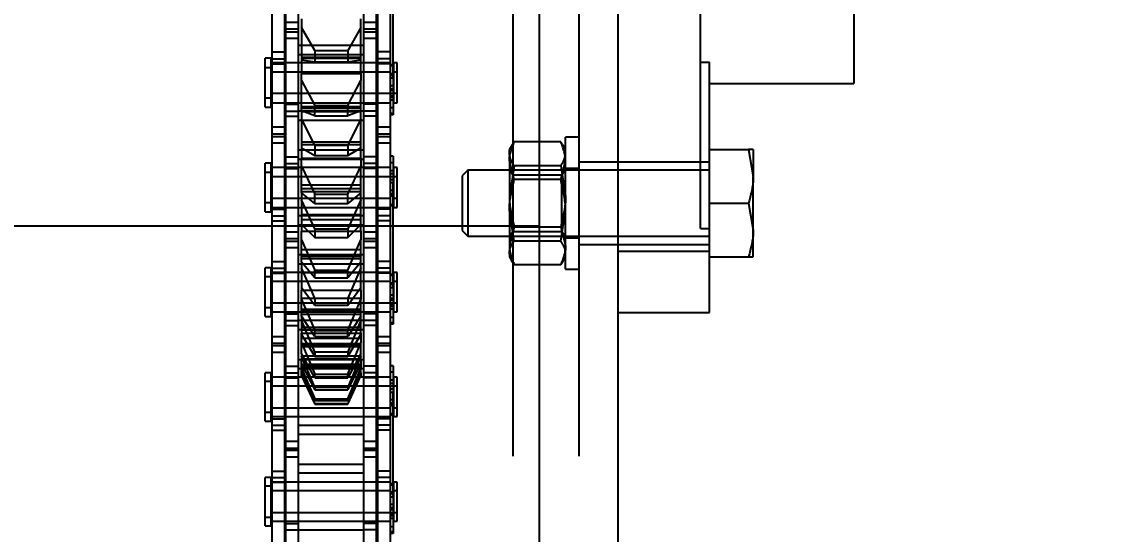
# Model space of a CAD drawing. Header units: metres. Extents: x 0 to 63075, y 0 to 44550.
# Drawn here: x 13986.2 to 14119.4, y 30182.2 to 30244.3 of the extents above; entities that cross this region are included whole.
import ezdxf

# ---------------------------------------------------------------- set-up
doc = ezdxf.new("R2010")
doc.units = ezdxf.units.M
doc.header["$LTSCALE"] = 75
doc.linetypes.add('HIDDEN2', pattern=[4.7625, 3.175, -1.5875])
for name, color, linetype in [('18_COTAS', 7, 'Continuous'), ('SDM', 7, 'Continuous'), ('SL1', 8, 'Continuous'), ('SL4', 4, 'Continuous'), ('ST1', 7, 'HIDDEN2')]:
    doc.layers.add(name, color=color, linetype=linetype)
doc.styles.add('ROMANS', font='ROMANS.SHX')
doc.dimstyles.new('75___1-75', dxfattribs={"dimscale": 75, "dimtxt": 2.5, "dimasz": 2, "dimexe": 1.5, "dimexo": 1, "dimgap": 0.5, "dimtad": 1, "dimdec": 0, "dimzin": 12, "dimtxsty": 'ROMANS', "dimcen": 0, "dimclrd": 256, "dimclre": 256, "dimclrt": 3, "dimazin": 3, "dimtfac": 1, "dimtdec": 0, "dimtmove": 0, "dimatfit": 0, "dimfxl": 1, "dimlwd": -1, "dimlwe": -1, "dimarcsym": 0})

# ---------------------------------------------------------------- blocks, each defined once
blk = doc.blocks.new('A$C1d93b9d1')
at = {"layer": 'SL1'}
for radius, start, end in [(1979, 150.48869, 76.2155), (1915.5, 151.39767, 77.94663), (1915.5, 151.39767, 77.48242), (1907.5, 151.51701, 77.89531), (1508, 159.38429, 0), (1508, 159.38429, 0), (1500, 179.96007, 0.03993)]:
    blk.add_arc((6031.73, 6950), radius, start, end, dxfattribs=at)
blk = doc.blocks.new('*D27')
at = {"layer": '18_COTAS', "transparency": 16777216}
for p, q in [((12131.24, 27878.33), (12131.24, 30705.37)), ((13913.74, 30509.57), (13913.74, 30705.37)), ((11981.24, 30592.87), (11122.31, 30592.87)), ((13913.74, 30592.87), (12131.24, 30592.87)), ((14063.74, 30592.87), (14213.74, 30592.87))]:
    blk.add_line(p, q, dxfattribs=at)
for points in [[(11981.24, 30617.87), (11981.24, 30567.87), (12131.24, 30592.87)], [(14063.74, 30617.87), (14063.74, 30567.87), (13913.74, 30592.87)]]:
    blk.add_solid(points, dxfattribs=at)
at = {"layer": 'Defpoints', "color": 0, "transparency": 16777216}
for p in [(13913.74, 30592.87), (13913.74, 30434.57), (12131.24, 27803.33)]:
    blk.add_point(p, dxfattribs=at)
at = {"layer": '18_COTAS', "color": 3, "transparency": 16777216, "insert": (11476.78, 30724.12), "char_height": 187.5, "attachment_point": 5, "style": 'ROMANS'}
blk.add_mtext('1782', dxfattribs=at)
blk = doc.blocks.new('A$C429c7d53')
at = {"layer": 'SL4'}
for p, q in [((337.76, 3289.74), (337.76, 2339.74)), ((328.24, 3129.5), (328.24, 3284.74)), ((366.36, 3216.74), (366.36, 3146.74)), ((347.75, 3129.17), (347.75, 3166.36)), ((347.75, 3149.34), (348.86, 3149.34)), ((348.86, 3129.17), (348.86, 3149.34)), ((348.86, 3146.74), (366.36, 3146.74)), ((348.86, 3138.74), (353.58, 3138.74)), ((353.58, 3138.74), (354.16, 3135.49)), ((354.16, 3138.74), (354.16, 3135.49)), ((354.16, 3128.99), (354.16, 3135.49)), ((348.86, 3132.24), (353.58, 3132.24)), ((353.58, 3132.24), (354.16, 3128.99)), ((263, 3129.5), (328.24, 3129.5)), ((328.24, 2339.74), (328.24, 3129.5)), ((347.75, 3129.17), (348.86, 3129.17)), ((348.86, 3126.42), (348.86, 3129.17)), ((354.16, 3125.74), (354.16, 3128.99)), ((337.76, 3126.42), (348.86, 3126.42)), ((348.86, 3118.99), (348.86, 3126.42)), ((348.86, 3125.74), (353.58, 3125.74)), ((337.76, 3118.99), (348.86, 3118.99))]:
    blk.add_line(p, q, dxfattribs=at)
for points, knots in [([(354.16, 3138.74), (354.16, 3138.74), (354.13, 3138.74), (353.82, 3138.74), (353.58, 3138.74)], [0, 0, 0, 0, 0.241851, 1, 1, 1, 1]), ([(354.16, 3135.49), (354.16, 3135.41), (354.16, 3134.31), (353.86, 3133.24), (353.58, 3132.24)], [0, 0, 0, 0, 0.070215, 1, 1, 1, 1]), ([(354.16, 3128.99), (354.16, 3128.91), (354.16, 3127.81), (353.86, 3126.74), (353.58, 3125.74)], [0, 0, 0, 0, 0.070215, 1, 1, 1, 1]), ([(353.58, 3125.74), (353.82, 3125.74), (354.13, 3125.74), (354.16, 3125.74), (354.16, 3125.74)], [0, 0, 0, 0, 0.758149, 1, 1, 1, 1])]:
    blk.add_open_spline(points, degree=3, knots=knots, dxfattribs=at)
at = {"layer": 'ST1'}
for p, q in [((325, 3339.74), (325, 2339.74)), ((333, 3339.74), (333, 2339.74)), ((297.51, 3154.19), (297.51, 3163.29)), ((299.03, 3154.19), (299.03, 3163.29)), ((306.96, 3154.19), (306.96, 3163.29)), ((308.48, 3154.19), (308.48, 3163.29)), ((310.49, 3147.41), (310.49, 3160.11)), ((295.84, 3150.59), (295.84, 3156.94)), ((297.36, 3150.59), (297.36, 3156.94)), ((308.64, 3150.59), (308.64, 3156.94)), ((310.16, 3150.59), (310.16, 3156.94)), ((297.51, 3153.33), (297.51, 3154.19)), ((297.51, 3154.19), (299.03, 3154.19)), ((299.03, 3153.33), (299.03, 3154.19)), ((299.4, 3154.6), (299.4, 3147.97)), ((306.6, 3147.97), (306.6, 3154.6)), ((306.96, 3153.33), (306.96, 3154.19)), ((306.96, 3154.19), (308.48, 3154.19)), ((308.48, 3153.33), (308.48, 3154.19)), ((297.51, 3144.24), (297.51, 3153.33)), ((299.03, 3153.33), (297.51, 3153.33)), ((297.51, 3153.03), (299.03, 3153.03)), ((299.03, 3144.24), (299.03, 3153.33)), ((301, 3150.75), (299.4, 3153.54)), ((306.6, 3153.54), (305, 3150.75)), ((306.96, 3144.24), (306.96, 3153.33)), ((308.48, 3153.33), (306.96, 3153.33)), ((306.96, 3153.03), (308.48, 3153.03)), ((308.48, 3144.24), (308.48, 3153.33)), ((299.03, 3152.19), (297.51, 3152.19)), ((306.96, 3151.37), (299.03, 3151.37)), ((308.48, 3152.19), (306.96, 3152.19)), ((295, 3145.02), (295, 3149.81)), ((295.66, 3149.81), (295, 3149.81)), ((295.66, 3149.81), (295.66, 3145.02)), ((295.84, 3150.59), (297.36, 3150.59)), ((295.84, 3141.49), (295.84, 3150.59)), ((297.36, 3141.49), (297.36, 3150.59)), ((306.96, 3150.23), (299.03, 3150.23)), ((306.6, 3149.91), (299.4, 3149.91)), ((299.4, 3149.84), (306.6, 3149.84)), ((301, 3150.75), (305, 3150.75)), ((301, 3150.75), (301, 3149.4)), ((305, 3150.75), (305, 3149.4)), ((310.16, 3150.59), (308.64, 3150.59)), ((308.64, 3141.49), (308.64, 3150.59)), ((310.16, 3141.49), (310.16, 3150.59)), ((295.66, 3148.67), (295, 3148.67)), ((310.16, 3149.26), (295.66, 3149.26)), ((295.84, 3149.73), (297.36, 3149.73)), ((297.36, 3149.26), (295.84, 3149.26)), ((295.84, 3149.15), (297.36, 3149.15)), ((299.03, 3149.26), (297.51, 3149.26)), ((306.96, 3149.26), (299.03, 3149.26)), ((299.4, 3149.63), (300.75, 3149.43)), ((300.75, 3149.39), (305.25, 3149.39)), ((301, 3149.4), (305, 3149.4)), ((305.25, 3149.43), (306.6, 3149.63)), ((308.48, 3149.26), (306.96, 3149.26)), ((310.16, 3149.73), (308.64, 3149.73)), ((310.16, 3149.26), (308.64, 3149.26)), ((310.16, 3149.15), (308.64, 3149.15)), ((310.49, 3149.03), (310.16, 3149.03)), ((310.53, 3148.89), (310.16, 3148.89)), ((310.53, 3149.26), (310.53, 3145.57)), ((311, 3149.26), (310.53, 3149.26)), ((311, 3145.57), (311, 3149.26)), ((310.16, 3148.11), (295.66, 3148.11)), ((297.36, 3148.11), (295.84, 3148.11)), ((299.03, 3148.11), (297.51, 3148.11)), ((306.96, 3148.11), (299.03, 3148.11)), ((299.4, 3147.97), (306.6, 3147.97)), ((299.4, 3147.13), (299.4, 3147.97)), ((299.4, 3147.13), (301, 3144.1)), ((299.4, 3143.44), (299.4, 3147.13)), ((305, 3144.1), (306.6, 3147.13)), ((306.6, 3147.97), (306.6, 3147.13)), ((306.6, 3143.44), (306.6, 3147.13)), ((308.48, 3148.11), (306.96, 3148.11)), ((310.16, 3148.11), (308.64, 3148.11)), ((310.49, 3147.94), (310.16, 3147.94)), ((310.49, 3147.83), (310.16, 3147.83)), ((310.53, 3147.74), (310.16, 3147.74)), ((310.49, 3147.41), (310.16, 3147.41)), ((310.49, 3147.41), (310.49, 3143.86)), ((311, 3148.11), (310.53, 3148.11)), ((310.49, 3146.48), (310.16, 3146.48)), ((310.49, 3146.06), (310.16, 3146.06)), ((310.16, 3145.94), (310.53, 3145.94)), ((295, 3143.87), (295, 3145.02)), ((295, 3145.02), (295.66, 3145.02)), ((295.66, 3145.57), (310.16, 3145.57)), ((295.66, 3145.02), (295.66, 3143.87)), ((295.66, 3144.42), (310.16, 3144.42)), ((295.84, 3145.57), (297.36, 3145.57)), ((295.84, 3144.42), (297.36, 3144.42)), ((297.51, 3145.57), (299.03, 3145.57)), ((297.51, 3144.42), (299.03, 3144.42)), ((299.03, 3145.57), (306.96, 3145.57)), ((299.03, 3144.42), (306.96, 3144.42)), ((306.96, 3145.57), (308.48, 3145.57)), ((306.96, 3144.42), (308.48, 3144.42)), ((308.64, 3145.57), (310.49, 3145.57)), ((308.64, 3144.42), (310.16, 3144.42)), ((310.49, 3145.25), (310.16, 3145.25)), ((310.49, 3145.08), (310.16, 3145.08)), ((310.16, 3144.79), (310.53, 3144.79)), ((310.53, 3145.57), (310.53, 3144.42)), ((310.53, 3145.57), (311, 3145.57)), ((310.53, 3144.42), (311, 3144.42)), ((311, 3144.42), (311, 3145.57)), ((295, 3143.87), (295.66, 3143.87)), ((295.66, 3143.87), (295.66, 3143.87)), ((297.51, 3144.24), (299.03, 3144.24)), ((297.51, 3137.89), (297.51, 3144.24)), ((297.51, 3143.39), (299.03, 3143.39)), ((299.03, 3137.89), (299.03, 3144.24)), ((299.03, 3143.45), (306.96, 3143.45)), ((306.6, 3143.92), (299.4, 3143.92)), ((299.4, 3143.76), (306.6, 3143.76)), ((301, 3142.82), (299.4, 3143.44)), ((299.4, 3143.44), (299.4, 3137.71)), ((299.4, 3143.37), (306.6, 3143.37)), ((301, 3142.82), (301, 3144.1)), ((301, 3144.1), (305, 3144.1)), ((305, 3142.82), (305, 3144.1)), ((306.6, 3143.44), (305, 3142.82)), ((306.6, 3137.71), (306.6, 3143.44)), ((308.48, 3144.24), (306.96, 3144.24)), ((306.96, 3137.89), (306.96, 3144.24)), ((308.48, 3143.39), (306.96, 3143.39)), ((308.48, 3137.89), (308.48, 3144.24)), ((310.16, 3143.86), (310.49, 3143.86)), ((310.49, 3143.13), (310.16, 3143.13)), ((310.49, 3143.86), (310.49, 3143.13)), ((310.49, 3143.13), (310.49, 3142.96)), ((297.51, 3142.81), (299.03, 3142.81)), ((299.03, 3142.31), (306.96, 3142.31)), ((301, 3139.27), (299.4, 3142.47)), ((301, 3142.82), (305, 3142.82)), ((306.6, 3142.47), (305, 3139.27)), ((308.48, 3142.81), (306.96, 3142.81)), ((310.49, 3142.96), (310.16, 3142.96)), ((295.84, 3140.63), (295.84, 3141.49)), ((295.84, 3141.49), (297.36, 3141.49)), ((295.84, 3131.54), (295.84, 3140.63)), ((297.36, 3140.63), (295.84, 3140.63)), ((297.36, 3140.63), (297.36, 3141.49)), ((297.36, 3131.54), (297.36, 3140.63)), ((308.64, 3140.63), (308.64, 3141.49)), ((308.64, 3141.49), (310.16, 3141.49)), ((308.64, 3131.54), (308.64, 3140.63)), ((310.16, 3140.63), (308.64, 3140.63)), ((310.16, 3140.63), (310.16, 3141.49)), ((310.16, 3131.54), (310.16, 3140.63)), ((295.84, 3140.35), (297.36, 3140.35)), ((297.36, 3139.51), (295.84, 3139.51)), ((306.6, 3139.63), (299.4, 3139.63)), ((299.4, 3139.37), (306.6, 3139.37)), ((301, 3139.27), (305, 3139.27)), ((301, 3139.27), (301, 3138.05)), ((305, 3139.27), (305, 3138.05)), ((308.64, 3140.35), (310.16, 3140.35)), ((310.16, 3139.51), (308.64, 3139.51)), ((324.91, 3139.27), (324.6, 3138.74)), ((330.82, 3139.68), (325.18, 3139.68)), ((331.4, 3138.74), (331.09, 3139.27)), ((331.4, 3124.24), (331.4, 3140.24)), ((333, 3140.24), (331.4, 3140.24)), ((297.51, 3137.89), (299.03, 3137.89)), ((297.51, 3128.79), (297.51, 3137.89)), ((299.03, 3128.79), (299.03, 3137.89)), ((306.96, 3138.67), (299.03, 3138.67)), ((299.4, 3138.96), (301, 3138.05)), ((301, 3138.05), (305, 3138.05)), ((305, 3138.05), (306.6, 3138.96)), ((308.48, 3137.89), (306.96, 3137.89)), ((306.96, 3128.79), (306.96, 3137.89)), ((308.48, 3128.79), (308.48, 3137.89)), ((310.49, 3137.95), (310.16, 3137.95)), ((310.49, 3137.95), (310.49, 3134.71)), ((324.6, 3138.24), (324.6, 3138.74)), ((324.6, 3138.24), (324.6, 3133.08)), ((295, 3132.32), (295, 3137.11)), ((295.66, 3137.11), (295, 3137.11)), ((295.66, 3137.11), (295.66, 3132.32)), ((310.16, 3136.56), (295.66, 3136.56)), ((297.36, 3136.56), (295.84, 3136.56)), ((297.51, 3137.05), (299.03, 3137.05)), ((299.03, 3136.56), (297.51, 3136.56)), ((297.51, 3136.47), (299.03, 3136.47)), ((306.96, 3137.55), (299.03, 3137.55)), ((306.96, 3136.56), (299.03, 3136.56)), ((299.4, 3137.71), (306.6, 3137.71)), ((299.4, 3136.74), (299.4, 3137.71)), ((299.4, 3136.74), (301, 3133.35)), ((299.4, 3133.51), (299.4, 3136.74)), ((305, 3133.35), (306.6, 3136.74)), ((306.6, 3137.71), (306.6, 3136.74)), ((306.6, 3133.51), (306.6, 3136.74)), ((308.48, 3137.05), (306.96, 3137.05)), ((308.48, 3136.56), (306.96, 3136.56)), ((308.48, 3136.47), (306.96, 3136.47)), ((310.16, 3136.56), (308.64, 3136.56)), ((310.49, 3137.14), (310.16, 3137.14)), ((310.53, 3136.56), (310.53, 3132.87)), ((311, 3136.56), (310.53, 3136.56)), ((311, 3132.87), (311, 3136.56)), ((325.18, 3135.11), (324.6, 3137.4)), ((325.18, 3136.8), (324.6, 3133.08)), ((330.82, 3136.8), (325.18, 3136.8)), ((330.82, 3135.11), (331.4, 3137.4)), ((330.82, 3136.8), (331.4, 3133.08)), ((333, 3136.44), (331.4, 3136.44)), ((337.76, 3137.24), (333, 3137.24)), ((348.86, 3137.24), (337.76, 3137.24)), ((295.66, 3135.99), (295, 3135.99)), ((310.16, 3135.44), (295.66, 3135.44)), ((297.36, 3135.44), (295.84, 3135.44)), ((299.03, 3135.44), (297.51, 3135.44)), ((306.96, 3135.44), (299.03, 3135.44)), ((308.48, 3135.44), (306.96, 3135.44)), ((310.49, 3135.44), (308.64, 3135.44)), ((310.53, 3136.19), (310.16, 3136.19)), ((310.49, 3135.82), (310.16, 3135.82)), ((311, 3135.44), (310.53, 3135.44)), ((319.56, 3136.24), (318.86, 3135.55)), ((318.86, 3135.55), (318.86, 3128.93)), ((319.56, 3136.24), (319.56, 3128.24)), ((348.86, 3136.24), (319.56, 3136.24)), ((325.02, 3135.64), (324.6, 3136.24)), ((325.02, 3135.64), (325.02, 3135.38)), ((330.96, 3135.64), (325.02, 3135.64)), ((325.02, 3135.38), (325.02, 3128.84)), ((330.82, 3135.11), (325.18, 3135.11)), ((331.38, 3136.24), (330.96, 3135.64)), ((330.96, 3128.84), (330.96, 3135.64)), ((331.38, 3135.93), (331.38, 3136.24)), ((331.4, 3136.24), (331.38, 3136.24)), ((331.38, 3128.24), (331.38, 3135.93)), ((306.6, 3134.45), (299.4, 3134.45)), ((299.4, 3134.02), (306.6, 3134.02)), ((310.53, 3135.07), (310.16, 3135.07)), ((310.49, 3134.71), (310.16, 3134.71)), ((310.49, 3133.8), (310.16, 3133.8)), ((310.49, 3122.01), (310.49, 3134.71)), ((295.66, 3132.87), (310.16, 3132.87)), ((295.84, 3132.87), (297.36, 3132.87)), ((297.51, 3132.87), (299.03, 3132.87)), ((299.03, 3132.87), (306.96, 3132.87)), ((299.4, 3133.68), (306.6, 3133.68)), ((301, 3132.22), (299.4, 3133.51)), ((299.4, 3133.51), (299.4, 3128.86)), ((301, 3129.15), (299.4, 3132.67)), ((301, 3132.22), (301, 3133.35)), ((301, 3133.35), (305, 3133.35)), ((306.6, 3133.51), (305, 3132.22)), ((305, 3132.22), (305, 3133.35)), ((306.6, 3132.67), (305, 3129.15)), ((306.6, 3128.86), (306.6, 3133.51)), ((306.96, 3132.87), (308.48, 3132.87)), ((308.64, 3132.87), (310.16, 3132.87)), ((310.49, 3133.38), (310.16, 3133.38)), ((310.16, 3133.24), (310.53, 3133.24)), ((310.49, 3133.1), (310.16, 3133.1)), ((310.53, 3132.87), (310.53, 3131.75)), ((310.53, 3132.87), (311, 3132.87)), ((311, 3131.75), (311, 3132.87)), ((324.6, 3133.08), (324.6, 3127.08)), ((295, 3131.19), (295, 3132.32)), ((295, 3132.32), (295.66, 3132.32)), ((295, 3131.19), (295.66, 3131.19)), ((295.66, 3132.32), (295.66, 3131.2)), ((295.66, 3131.75), (310.16, 3131.75)), ((295.66, 3131.2), (295.66, 3131.19)), ((295.84, 3131.75), (297.36, 3131.75)), ((295.84, 3131.54), (297.36, 3131.54)), ((295.84, 3125.19), (295.84, 3131.54)), ((297.36, 3125.19), (297.36, 3131.54)), ((297.51, 3131.75), (299.03, 3131.75)), ((299.03, 3131.75), (306.96, 3131.75)), ((301, 3132.22), (305, 3132.22)), ((306.96, 3131.75), (308.48, 3131.75)), ((308.64, 3131.75), (310.16, 3131.75)), ((310.16, 3131.54), (308.64, 3131.54)), ((308.64, 3125.19), (308.64, 3131.54)), ((310.16, 3132.11), (310.53, 3132.11)), ((310.49, 3132.03), (310.16, 3132.03)), ((310.49, 3131.92), (310.16, 3131.92)), ((310.16, 3125.19), (310.16, 3131.54)), ((310.53, 3131.75), (311, 3131.75)), ((325.18, 3127.67), (324.6, 3131.39)), ((330.82, 3127.67), (331.4, 3131.39)), ((295.84, 3130.71), (297.36, 3130.71)), ((295.84, 3130.13), (297.36, 3130.13)), ((299.03, 3130.75), (306.96, 3130.75)), ((306.6, 3130.83), (299.4, 3130.83)), ((299.4, 3130.26), (306.6, 3130.26)), ((310.16, 3130.71), (308.64, 3130.71)), ((310.16, 3130.13), (308.64, 3130.13)), ((297.51, 3127.94), (297.51, 3128.79)), ((297.51, 3128.79), (299.03, 3128.79)), ((299.03, 3127.94), (299.03, 3128.79)), ((299.03, 3129.63), (306.96, 3129.63)), ((299.4, 3129.67), (301, 3128.11)), ((299.4, 3128.86), (306.6, 3128.86)), ((299.4, 3127.8), (299.4, 3128.86)), ((301, 3129.15), (305, 3129.15)), ((301, 3129.15), (301, 3128.11)), ((305, 3128.11), (306.6, 3129.67)), ((305, 3129.15), (305, 3128.11)), ((306.6, 3128.86), (306.6, 3127.8)), ((306.96, 3127.94), (306.96, 3128.79)), ((306.96, 3128.79), (308.48, 3128.79)), ((308.48, 3127.94), (308.48, 3128.79)), ((318.86, 3128.93), (319.56, 3128.24)), ((325.18, 3129.36), (324.6, 3127.08)), ((324.6, 3128.24), (325.02, 3128.84)), ((325.02, 3128.84), (330.96, 3128.84)), ((330.82, 3129.36), (325.18, 3129.36)), ((328.24, 2339.74), (328.24, 3129.5)), ((330.82, 3129.36), (331.4, 3127.08)), ((330.96, 3128.84), (331.38, 3128.24)), ((297.51, 3118.84), (297.51, 3127.94)), ((299.03, 3127.94), (297.51, 3127.94)), ((297.51, 3127.67), (299.03, 3127.67)), ((299.03, 3118.84), (299.03, 3127.94)), ((299.4, 3127.8), (301, 3124.15)), ((299.4, 3125.12), (299.4, 3127.8)), ((301, 3128.11), (305, 3128.11)), ((305, 3124.15), (306.6, 3127.8)), ((306.6, 3125.12), (306.6, 3127.8)), ((306.96, 3118.84), (306.96, 3127.94)), ((308.48, 3127.94), (306.96, 3127.94)), ((306.96, 3127.67), (308.48, 3127.67)), ((308.48, 3118.84), (308.48, 3127.94)), ((319.56, 3128.24), (348.86, 3128.24)), ((330.82, 3127.67), (325.18, 3127.67)), ((331.38, 3128.24), (331.4, 3128.24)), ((331.4, 3128.04), (333, 3128.04)), ((333, 3127.24), (337.76, 3127.24)), ((337.76, 3127.24), (348.86, 3127.24)), ((299.03, 3126.83), (297.51, 3126.83)), ((306.96, 3125.98), (299.03, 3125.98)), ((306.6, 3126.62), (299.4, 3126.62)), ((299.4, 3125.82), (306.6, 3125.82)), ((308.48, 3126.83), (306.96, 3126.83)), ((324.6, 3127.08), (324.6, 3125.74)), ((337.76, 3126.42), (348.86, 3126.42)), ((295.84, 3125.19), (297.36, 3125.19)), ((295.84, 3116.09), (295.84, 3125.19)), ((297.36, 3116.09), (297.36, 3125.19)), ((306.96, 3124.87), (299.03, 3124.87)), ((299.4, 3125.54), (306.6, 3125.54)), ((301, 3123.22), (299.4, 3125.12)), ((299.4, 3125.12), (299.4, 3121.72)), ((301, 3120.73), (299.4, 3124.44)), ((306.6, 3125.12), (305, 3123.22)), ((306.6, 3124.44), (305, 3120.73)), ((306.6, 3121.72), (306.6, 3125.12)), ((310.16, 3125.19), (308.64, 3125.19)), ((308.64, 3116.09), (308.64, 3125.19)), ((310.16, 3116.09), (310.16, 3125.19)), ((324.6, 3125.74), (324.91, 3125.2)), ((330.82, 3124.8), (325.18, 3124.8)), ((331.09, 3125.2), (331.4, 3125.74)), ((295, 3119.62), (295, 3124.41)), ((295.66, 3124.41), (295, 3124.41)), ((295.66, 3123.31), (295, 3123.31)), ((295.66, 3124.41), (295.66, 3119.62)), ((310.16, 3123.86), (295.66, 3123.86)), ((295.84, 3124.37), (297.36, 3124.37)), ((297.36, 3123.86), (295.84, 3123.86)), ((295.84, 3123.79), (297.36, 3123.79)), ((299.03, 3123.86), (297.51, 3123.86)), ((306.96, 3123.86), (299.03, 3123.86)), ((306.6, 3123.8), (299.4, 3123.8)), ((301, 3123.22), (301, 3124.15)), ((301, 3124.15), (305, 3124.15)), ((301, 3123.22), (305, 3123.22)), ((305, 3123.22), (305, 3124.15)), ((308.48, 3123.86), (306.96, 3123.86)), ((310.16, 3124.37), (308.64, 3124.37)), ((310.16, 3123.86), (308.64, 3123.86)), ((310.16, 3123.79), (308.64, 3123.79)), ((310.49, 3123.63), (310.16, 3123.63)), ((310.53, 3123.49), (310.16, 3123.49)), ((310.53, 3123.86), (310.53, 3120.17)), ((311, 3123.86), (310.53, 3123.86)), ((311, 3120.17), (311, 3123.86)), ((331.4, 3124.24), (333, 3124.24)), ((310.16, 3122.76), (295.66, 3122.76)), ((297.36, 3122.76), (295.84, 3122.76)), ((299.03, 3122.76), (297.51, 3122.76)), ((306.96, 3122.76), (299.03, 3122.76)), ((299.4, 3122.81), (306.6, 3122.81)), ((299.4, 3122.04), (301, 3119.89)), ((305, 3119.89), (306.6, 3122.04)), ((308.48, 3122.76), (306.96, 3122.76)), ((310.16, 3122.76), (308.64, 3122.76)), ((310.49, 3122.58), (310.16, 3122.58)), ((310.49, 3122.48), (310.16, 3122.48)), ((310.53, 3122.39), (310.16, 3122.39)), ((310.49, 3122.01), (310.16, 3122.01)), ((310.49, 3122.01), (310.49, 3118.46)), ((311, 3122.76), (310.53, 3122.76)), ((299.4, 3121.72), (306.6, 3121.72)), ((299.4, 3120.59), (299.4, 3121.72)), ((306.6, 3120.69), (299.4, 3120.69)), ((299.4, 3120.59), (301, 3116.81)), ((299.4, 3118.56), (299.4, 3120.59)), ((301, 3120.73), (305, 3120.73)), ((301, 3120.73), (301, 3119.89)), ((305, 3120.73), (305, 3119.89)), ((305, 3116.81), (306.6, 3120.59)), ((306.6, 3121.72), (306.6, 3120.59)), ((306.6, 3118.56), (306.6, 3120.59)), ((310.49, 3121.12), (310.16, 3121.12)), ((310.49, 3120.7), (310.16, 3120.7)), ((310.16, 3120.54), (310.53, 3120.54)), ((295, 3118.51), (295, 3119.62)), ((295, 3119.62), (295.66, 3119.62)), ((295.66, 3120.17), (310.16, 3120.17)), ((295.66, 3119.62), (295.66, 3118.52)), ((295.84, 3120.17), (297.36, 3120.17)), ((297.51, 3120.17), (299.03, 3120.17)), ((299.03, 3120.17), (306.96, 3120.17)), ((299.4, 3119.41), (306.6, 3119.41)), ((299.4, 3119.21), (306.6, 3119.21)), ((301, 3119.89), (305, 3119.89)), ((306.96, 3120.17), (308.48, 3120.17)), ((308.64, 3120.17), (310.49, 3120.17)), ((310.49, 3119.89), (310.16, 3119.89)), ((310.49, 3119.72), (310.16, 3119.72)), ((310.16, 3119.44), (310.53, 3119.44)), ((310.53, 3120.17), (310.53, 3119.07)), ((310.53, 3120.17), (311, 3120.17)), ((311, 3119.07), (311, 3120.17)), ((295, 3118.51), (295.66, 3118.51)), ((295.66, 3119.07), (310.16, 3119.07)), ((295.66, 3118.52), (295.66, 3118.51)), ((295.84, 3119.07), (297.36, 3119.07)), ((297.51, 3119.07), (299.03, 3119.07)), ((297.51, 3118.84), (299.03, 3118.84)), ((297.51, 3112.49), (297.51, 3118.84)), ((297.51, 3118.03), (299.03, 3118.03)), ((299.03, 3112.49), (299.03, 3118.84)), ((299.03, 3119.07), (306.96, 3119.07)), ((299.03, 3118.06), (306.96, 3118.06)), ((306.6, 3118.76), (299.4, 3118.76)), ((301, 3116.11), (299.4, 3118.56)), ((299.4, 3118.56), (299.4, 3116.5)), ((301, 3114.26), (299.4, 3118.06)), ((306.6, 3118.56), (305, 3116.11)), ((306.6, 3118.06), (305, 3114.26)), ((306.6, 3116.5), (306.6, 3118.56)), ((306.96, 3119.07), (308.48, 3119.07)), ((308.48, 3118.84), (306.96, 3118.84)), ((306.96, 3112.49), (306.96, 3118.84)), ((308.48, 3118.03), (306.96, 3118.03)), ((308.48, 3112.49), (308.48, 3118.84)), ((308.64, 3119.07), (310.16, 3119.07)), ((310.16, 3118.46), (310.49, 3118.46)), ((310.49, 3118.46), (310.49, 3117.77)), ((310.53, 3119.07), (311, 3119.07)), ((297.51, 3117.45), (299.03, 3117.45)), ((299.03, 3116.95), (306.96, 3116.95)), ((299.4, 3117.25), (306.6, 3117.25)), ((306.6, 3116.85), (299.4, 3116.85)), ((299.4, 3116.5), (306.6, 3116.5)), ((299.4, 3115.34), (299.4, 3116.5)), ((301, 3116.11), (301, 3116.81)), ((301, 3116.81), (305, 3116.81)), ((305, 3116.11), (305, 3116.81)), ((306.6, 3116.5), (306.6, 3115.34)), ((308.48, 3117.45), (306.96, 3117.45)), ((310.49, 3117.77), (310.16, 3117.77)), ((310.49, 3117.6), (310.16, 3117.6)), ((310.49, 3117.77), (310.49, 3117.6)), ((295.84, 3115.24), (295.84, 3116.09)), ((295.84, 3116.09), (297.36, 3116.09)), ((295.84, 3106.14), (295.84, 3115.24)), ((297.36, 3115.24), (295.84, 3115.24)), ((297.36, 3115.24), (297.36, 3116.09)), ((297.36, 3106.14), (297.36, 3115.24)), ((299.4, 3116.34), (301, 3113.66)), ((306.6, 3115.87), (299.4, 3115.87)), ((299.4, 3115.34), (301, 3111.55)), ((299.4, 3114.03), (299.4, 3115.34)), ((306.6, 3115.23), (299.4, 3115.23)), ((301, 3116.11), (305, 3116.11)), ((305, 3113.66), (306.6, 3116.34)), ((305, 3111.55), (306.6, 3115.34)), ((306.6, 3114.03), (306.6, 3115.34)), ((308.64, 3115.24), (308.64, 3116.09)), ((308.64, 3116.09), (310.16, 3116.09)), ((308.64, 3106.14), (308.64, 3115.24)), ((310.16, 3115.24), (308.64, 3115.24)), ((310.16, 3115.24), (310.16, 3116.09)), ((310.16, 3106.14), (310.16, 3115.24)), ((295.84, 3114.99), (297.36, 3114.99)), ((297.36, 3114.15), (295.84, 3114.15)), ((299.4, 3115.01), (306.6, 3115.01)), ((299.4, 3114.88), (306.6, 3114.88)), ((301, 3111.1), (299.4, 3114.03)), ((299.4, 3114.03), (299.4, 3113.38)), ((301, 3114.26), (301, 3113.66)), ((301, 3114.26), (305, 3114.26)), ((305, 3114.26), (305, 3113.66)), ((306.6, 3114.03), (305, 3111.1)), ((306.6, 3113.38), (306.6, 3114.03)), ((308.64, 3114.99), (310.16, 3114.99)), ((310.16, 3114.15), (308.64, 3114.15)), ((297.51, 3112.49), (299.03, 3112.49)), ((297.51, 3103.4), (297.51, 3112.49)), ((299.03, 3103.4), (299.03, 3112.49)), ((306.96, 3113.28), (299.03, 3113.28)), ((299.4, 3113.76), (306.6, 3113.76)), ((301, 3109.96), (299.4, 3113.72)), ((299.4, 3113.38), (306.6, 3113.38)), ((299.4, 3112.23), (299.4, 3113.38)), ((299.4, 3112.75), (306.6, 3112.75)), ((299.4, 3112.74), (301, 3109.62)), ((299.4, 3112.71), (306.6, 3112.71)), ((301, 3113.66), (305, 3113.66)), ((306.6, 3113.72), (305, 3109.96)), ((305, 3109.62), (306.6, 3112.74)), ((306.6, 3113.38), (306.6, 3112.23)), ((308.48, 3112.49), (306.96, 3112.49)), ((306.96, 3103.4), (306.96, 3112.49)), ((308.48, 3103.4), (308.48, 3112.49)), ((310.49, 3112.55), (310.16, 3112.55)), ((310.49, 3112.55), (310.49, 3109.32)), ((295, 3106.92), (295, 3111.71)), ((295.66, 3111.71), (295, 3111.71)), ((295.66, 3111.71), (295.66, 3106.92)), ((310.16, 3111.16), (295.66, 3111.16)), ((297.36, 3111.16), (295.84, 3111.16)), ((297.51, 3111.7), (299.03, 3111.7)), ((299.03, 3111.16), (297.51, 3111.16)), ((306.96, 3112.19), (299.03, 3112.19)), ((306.96, 3111.16), (299.03, 3111.16)), ((299.4, 3112.46), (306.6, 3112.46)), ((299.4, 3112.23), (301, 3108.55)), ((299.4, 3111.68), (299.4, 3112.23)), ((301, 3108.36), (299.4, 3111.68)), ((299.4, 3111.35), (299.4, 3111.68)), ((301, 3107.97), (299.4, 3111.57)), ((299.4, 3111.35), (301, 3107.9)), ((301, 3111.55), (305, 3111.55)), ((301, 3111.1), (301, 3111.55)), ((305, 3108.55), (306.6, 3112.23)), ((306.6, 3111.68), (305, 3108.36)), ((306.6, 3111.57), (305, 3107.97)), ((305, 3111.1), (305, 3111.55)), ((305, 3107.9), (306.6, 3111.35)), ((306.6, 3111.68), (306.6, 3112.23)), ((306.6, 3111.68), (306.6, 3111.35)), ((308.48, 3111.7), (306.96, 3111.7)), ((308.48, 3111.16), (306.96, 3111.16)), ((310.16, 3111.16), (308.64, 3111.16)), ((310.49, 3111.79), (310.16, 3111.79)), ((310.53, 3111.16), (310.53, 3107.47)), ((311, 3111.16), (310.53, 3111.16)), ((311, 3107.47), (311, 3111.16)), ((295.66, 3110.63), (295, 3110.63)), ((310.16, 3110.08), (295.66, 3110.08)), ((297.36, 3110.08), (295.84, 3110.08)), ((297.51, 3111.11), (299.03, 3111.11)), ((299.03, 3110.08), (297.51, 3110.08)), ((306.96, 3110.08), (299.03, 3110.08)), ((301, 3111.1), (305, 3111.1)), ((301, 3109.96), (301, 3109.62)), ((301, 3109.96), (305, 3109.96)), ((305, 3109.96), (305, 3109.62)), ((308.48, 3111.11), (306.96, 3111.11)), ((308.48, 3110.08), (306.96, 3110.08)), ((310.49, 3110.08), (308.64, 3110.08)), ((310.53, 3110.79), (310.16, 3110.79)), ((310.49, 3110.42), (310.16, 3110.42)), ((311, 3110.08), (310.53, 3110.08)), ((301, 3109.62), (305, 3109.62)), ((301, 3108.55), (305, 3108.55)), ((301, 3108.36), (301, 3108.55)), ((305, 3108.36), (305, 3108.55)), ((310.53, 3109.71), (310.16, 3109.71)), ((310.49, 3109.32), (310.16, 3109.32)), ((310.49, 3096.62), (310.49, 3109.32)), ((295.66, 3107.47), (310.16, 3107.47)), ((295.84, 3107.47), (297.36, 3107.47)), ((297.51, 3107.47), (299.03, 3107.47)), ((299.03, 3107.47), (306.96, 3107.47)), ((301, 3108.36), (305, 3108.36)), ((301, 3107.97), (301, 3107.9)), ((301, 3107.97), (305, 3107.97)), ((301, 3107.9), (305, 3107.9)), ((305, 3107.97), (305, 3107.9)), ((306.96, 3107.47), (308.48, 3107.47)), ((308.64, 3107.47), (310.16, 3107.47)), ((310.49, 3108.44), (310.16, 3108.44)), ((310.49, 3108.03), (310.16, 3108.03)), ((310.16, 3107.84), (310.53, 3107.84)), ((310.49, 3107.7), (310.16, 3107.7)), ((310.53, 3107.47), (310.53, 3106.39)), ((310.53, 3107.47), (311, 3107.47)), ((311, 3106.39), (311, 3107.47)), ((295, 3105.84), (295, 3106.92)), ((295, 3106.92), (295.66, 3106.92)), ((295, 3105.84), (295.66, 3105.84)), ((295.66, 3106.92), (295.66, 3105.84)), ((295.66, 3106.39), (310.16, 3106.39)), ((295.66, 3105.84), (295.66, 3105.84)), ((295.84, 3106.39), (297.36, 3106.39)), ((295.84, 3106.14), (297.36, 3106.14)), ((295.84, 3099.79), (295.84, 3106.14)), ((297.36, 3099.79), (297.36, 3106.14)), ((297.51, 3106.39), (299.03, 3106.39)), ((299.03, 3106.39), (306.96, 3106.39)), ((306.96, 3106.39), (308.48, 3106.39)), ((308.64, 3106.39), (310.16, 3106.39)), ((310.16, 3106.14), (308.64, 3106.14)), ((308.64, 3099.79), (308.64, 3106.14)), ((310.16, 3106.76), (310.53, 3106.76)), ((310.49, 3106.67), (310.16, 3106.67)), ((310.49, 3106.57), (310.16, 3106.57)), ((310.16, 3099.79), (310.16, 3106.14)), ((310.53, 3106.39), (311, 3106.39)), ((295.84, 3105.36), (297.36, 3105.36)), ((295.84, 3104.77), (297.36, 3104.77)), ((299.03, 3105.36), (306.96, 3105.36)), ((310.16, 3105.36), (308.64, 3105.36)), ((310.16, 3104.77), (308.64, 3104.77)), ((297.51, 3102.54), (297.51, 3103.4)), ((297.51, 3103.4), (299.03, 3103.4)), ((299.03, 3102.54), (299.03, 3103.4)), ((299.03, 3104.27), (306.96, 3104.27)), ((306.96, 3102.54), (306.96, 3103.4)), ((306.96, 3103.4), (308.48, 3103.4)), ((308.48, 3102.54), (308.48, 3103.4)), ((297.51, 3093.44), (297.51, 3102.54)), ((299.03, 3102.54), (297.51, 3102.54)), ((297.51, 3102.31), (299.03, 3102.31)), ((299.03, 3093.44), (299.03, 3102.54)), ((306.96, 3093.44), (306.96, 3102.54)), ((308.48, 3102.54), (306.96, 3102.54)), ((306.96, 3102.31), (308.48, 3102.31)), ((308.48, 3093.44), (308.48, 3102.54)), ((299.03, 3101.48), (297.51, 3101.48)), ((306.96, 3100.58), (299.03, 3100.58)), ((308.48, 3101.48), (306.96, 3101.48)), ((295.84, 3099.79), (297.36, 3099.79)), ((295.84, 3090.7), (295.84, 3099.79)), ((297.36, 3090.7), (297.36, 3099.79)), ((306.96, 3099.52), (299.03, 3099.52)), ((310.16, 3099.79), (308.64, 3099.79)), ((308.64, 3090.7), (308.64, 3099.79)), ((310.16, 3090.7), (310.16, 3099.79)), ((295, 3094.22), (295, 3099.01)), ((295.66, 3099.01), (295, 3099.01)), ((295.66, 3097.95), (295, 3097.95)), ((295.66, 3099.01), (295.66, 3094.22)), ((310.16, 3098.46), (295.66, 3098.46)), ((295.84, 3099.02), (297.36, 3099.02)), ((297.36, 3098.46), (295.84, 3098.46)), ((295.84, 3098.43), (297.36, 3098.43)), ((299.03, 3098.46), (297.51, 3098.46)), ((306.96, 3098.46), (299.03, 3098.46)), ((308.48, 3098.46), (306.96, 3098.46)), ((310.16, 3099.02), (308.64, 3099.02)), ((310.16, 3098.46), (308.64, 3098.46)), ((310.16, 3098.43), (308.64, 3098.43)), ((310.49, 3098.23), (310.16, 3098.23)), ((310.53, 3098.09), (310.16, 3098.09)), ((310.53, 3098.46), (310.53, 3094.77)), ((311, 3098.46), (310.53, 3098.46)), ((311, 3094.77), (311, 3098.46)), ((310.16, 3097.4), (295.66, 3097.4)), ((297.36, 3097.4), (295.84, 3097.4)), ((299.03, 3097.4), (297.51, 3097.4)), ((306.96, 3097.4), (299.03, 3097.4)), ((308.48, 3097.4), (306.96, 3097.4)), ((310.16, 3097.4), (308.64, 3097.4)), ((310.49, 3097.22), (310.16, 3097.22)), ((310.49, 3097.12), (310.16, 3097.12)), ((310.53, 3097.03), (310.16, 3097.03)), ((310.49, 3096.62), (310.16, 3096.62)), ((310.49, 3096.62), (310.49, 3093.06)), ((311, 3097.4), (310.53, 3097.4)), ((310.49, 3095.76), (310.16, 3095.76)), ((310.49, 3095.35), (310.16, 3095.35)), ((295, 3093.16), (295, 3094.22)), ((295, 3094.22), (295.66, 3094.22)), ((295.66, 3094.77), (310.16, 3094.77)), ((295.66, 3094.22), (295.66, 3093.16)), ((295.84, 3094.77), (297.36, 3094.77)), ((297.51, 3094.77), (299.03, 3094.77)), ((299.03, 3094.77), (306.96, 3094.77)), ((306.96, 3094.77), (308.48, 3094.77)), ((308.64, 3094.77), (310.49, 3094.77)), ((310.16, 3095.14), (310.53, 3095.14)), ((310.49, 3094.54), (310.16, 3094.54)), ((310.49, 3094.36), (310.16, 3094.36)), ((310.16, 3094.08), (310.53, 3094.08)), ((310.53, 3094.77), (310.53, 3093.71)), ((310.53, 3094.77), (311, 3094.77)), ((311, 3093.71), (311, 3094.77)), ((295, 3093.16), (295.66, 3093.16)), ((295.66, 3093.71), (310.16, 3093.71)), ((295.66, 3093.16), (295.66, 3093.16)), ((295.84, 3093.71), (297.36, 3093.71)), ((297.51, 3093.71), (299.03, 3093.71)), ((297.51, 3093.44), (299.03, 3093.44)), ((297.51, 3087.09), (297.51, 3093.44)), ((297.51, 3092.68), (299.03, 3092.68)), ((299.03, 3087.09), (299.03, 3093.44)), ((299.03, 3093.71), (306.96, 3093.71)), ((299.03, 3092.66), (306.96, 3092.66)), ((306.96, 3093.71), (308.48, 3093.71)), ((308.48, 3093.44), (306.96, 3093.44)), ((306.96, 3087.09), (306.96, 3093.44)), ((308.48, 3092.68), (306.96, 3092.68)), ((308.48, 3087.09), (308.48, 3093.44)), ((308.64, 3093.71), (310.16, 3093.71)), ((310.16, 3093.06), (310.49, 3093.06)), ((310.49, 3093.06), (310.49, 3092.42)), ((310.53, 3093.71), (311, 3093.71)), ((310.49, 3092.42), (310.16, 3092.42)), ((310.49, 3092.24), (310.16, 3092.24)), ((310.49, 3092.42), (310.49, 3092.24))]:
    blk.add_line(p, q, dxfattribs=at)
for points, knots in [([(324.6, 3138.24), (324.61, 3138.37), (324.64, 3138.86), (324.96, 3139.33), (325.18, 3139.68)], [0, 0, 0, 0, 0.268634, 1, 1, 1, 1]), ([(324.6, 3137.4), (324.6, 3137.45), (324.61, 3138.22), (324.91, 3138.98), (325.18, 3139.68)], [0, 0, 0, 0, 0.070215, 1, 1, 1, 1]), ([(331.4, 3138.24), (331.39, 3138.37), (331.36, 3138.86), (331.05, 3139.33), (330.82, 3139.68)], [0, 0, 0, 0, 0.268634, 1, 1, 1, 1]), ([(331.4, 3137.4), (331.4, 3137.45), (331.39, 3138.22), (331.1, 3138.98), (330.82, 3139.68)], [0, 0, 0, 0, 0.070215, 1, 1, 1, 1]), ([(325.18, 3136.8), (325.1, 3136.92), (324.76, 3137.39), (324.67, 3137.88), (324.6, 3138.24)], [0, 0, 0, 0, 0.257551, 1, 1, 1, 1]), ([(330.82, 3136.8), (330.91, 3136.92), (331.25, 3137.39), (331.34, 3137.88), (331.4, 3138.24)], [0, 0, 0, 0, 0.2575513, 1, 1, 1, 1]), ([(324.6, 3131.39), (324.6, 3131.48), (324.61, 3132.74), (324.91, 3133.97), (325.18, 3135.11)], [0, 0, 0, 0, 0.0702148, 1, 1, 1, 1]), ([(331.4, 3131.39), (331.4, 3131.48), (331.39, 3132.74), (331.1, 3133.97), (330.82, 3135.11)], [0, 0, 0, 0, 0.0702148, 1, 1, 1, 1]), ([(324.6, 3133.08), (324.6, 3133), (324.61, 3131.74), (324.91, 3130.51), (325.18, 3129.36)], [0, 0, 0, 0, 0.0702148, 1, 1, 1, 1]), ([(331.4, 3133.08), (331.4, 3133), (331.39, 3131.74), (331.1, 3130.51), (330.82, 3129.36)], [0, 0, 0, 0, 0.0702148, 1, 1, 1, 1]), ([(324.6, 3126.23), (324.61, 3126.36), (324.64, 3126.85), (324.96, 3127.32), (325.18, 3127.67)], [0, 0, 0, 0, 0.2686336, 1, 1, 1, 1]), ([(331.4, 3126.23), (331.39, 3126.36), (331.36, 3126.85), (331.05, 3127.32), (330.82, 3127.67)], [0, 0, 0, 0, 0.268634, 1, 1, 1, 1]), ([(324.6, 3127.08), (324.6, 3127.02), (324.61, 3126.25), (324.91, 3125.5), (325.18, 3124.8)], [0, 0, 0, 0, 0.0702148, 1, 1, 1, 1]), ([(325.18, 3124.8), (325.1, 3124.92), (324.76, 3125.39), (324.67, 3125.87), (324.6, 3126.23)], [0, 0, 0, 0, 0.2575513, 1, 1, 1, 1]), ([(331.4, 3127.08), (331.4, 3127.02), (331.39, 3126.25), (331.1, 3125.5), (330.82, 3124.8)], [0, 0, 0, 0, 0.070215, 1, 1, 1, 1]), ([(330.82, 3124.8), (330.92, 3124.92), (331.04, 3125.05), (331.08, 3125.18), (331.08, 3125.19)], [0, 0, 0, 0, 0.914803, 1, 1, 1, 1])]:
    blk.add_open_spline(points, degree=3, knots=knots, dxfattribs=at)

msp = doc.modelspace()

# ---------------------------------------------------------------- block references
at = {"layer": 'SDM'}
for name, p in [('A$C1d93b9d1', (8259.51, 24302.83)), ('A$C429c7d53', (13720.74, 27090.07))]:
    msp.add_blockref(name, p, dxfattribs=at)

# ---------------------------------------------------------------- dimensions: what is measured, and where the dimension line sits
at = {"layer": '18_COTAS'}
dim = msp.add_linear_dim(base=(13913.73996451, 30592.87116724), p1=(12131.23996451, 27803.3334565), p2=(13913.73996451, 30434.56595658), dimstyle='75___1-75', dxfattribs=at)
dim.commit()
dim.dimension.update_dxf_attribs({"geometry": '*D27', "text_midpoint": (11476.77567879, 30592.87116724), "dimtype": 160})

doc.saveas('drawing.dxf')
